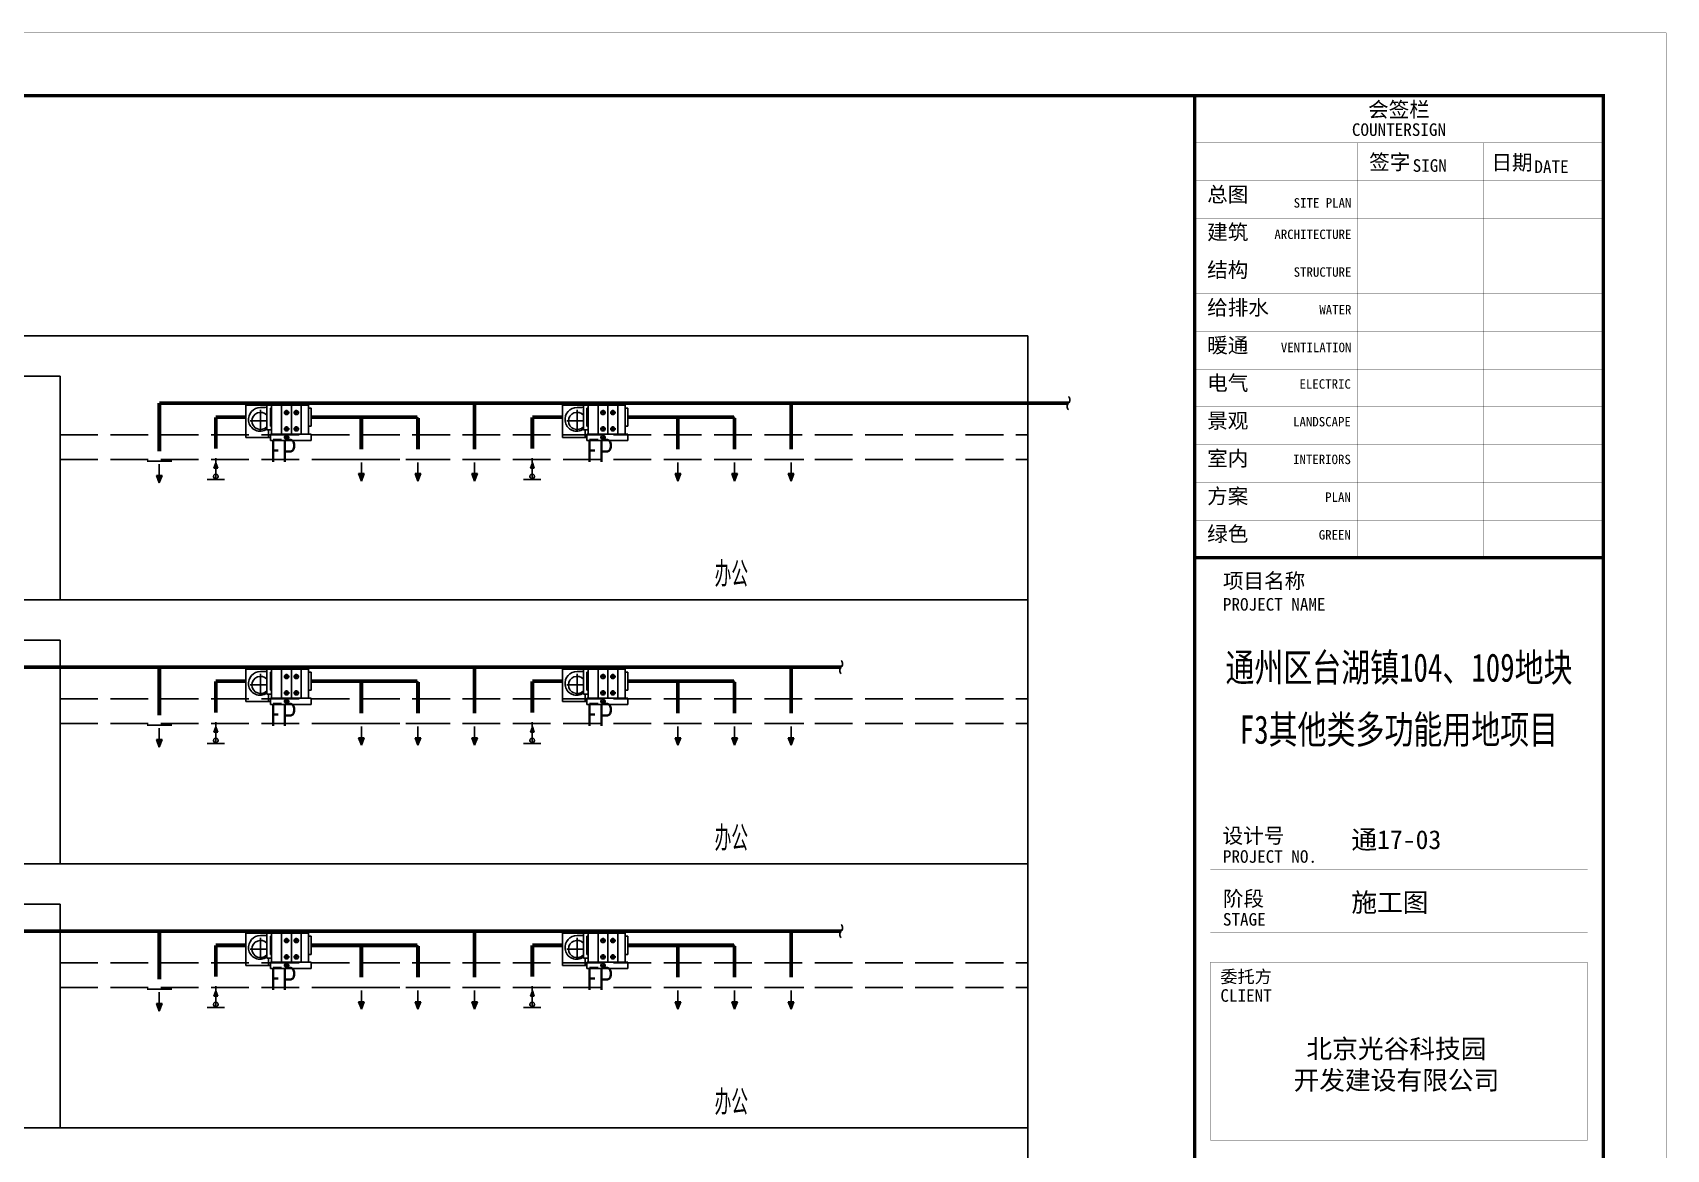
# Model space of a CAD drawing. Extents: x -778003 to -147913, y -2164908 to -814216.
# Drawn here: x -426004 to -400023, y -1128016 to -1110252 of the extents above; entities that cross this region are included whole.
import ezdxf
from ezdxf.enums import TextEntityAlignment as Align

# ---------------------------------------------------------------- set-up
doc = ezdxf.new("R2010")
doc.units = 0
doc.header["$LTSCALE"] = 1000
doc.header["$MEASUREMENT"] = 0
doc.linetypes.add('虚线B', pattern=[0.8, 0.6, -0.2])
doc.layers.get('0').update_dxf_attribs({"linetype": 'CONTINUOUS'})
for name, color, linetype in [('AC-DIM', 3, 'CONTINUOUS'), ('ACS_COM', 7, 'CONTINUOUS'), ('ACS_风机标注', 2, 'CONTINUOUS'), ('EQUIP', 2, 'CONTINUOUS')]:
    doc.layers.add(name, color=color, linetype=linetype)
doc.styles.add('JD', font='ROMANS2.shx', dxfattribs={"width": 0.7, "bigfont": 'HZDF2.shx'})
doc.styles.add('华文细黑', font='STXIHEI.TTF', dxfattribs={"height": 10})

# ---------------------------------------------------------------- blocks, each defined once
blk = doc.blocks.new('A1')
for points, const_width in [([(-584266, -1025182), (-500166, -1025182), (-500166, -965782), (-584266, -965782)], 5), ([(-507666, -966782), (-581766, -966782), (-581766, -1024182), (-507666, -1024182)], 50), ([(-507666, -966782), (-507666, -974132), (-501166, -974132), (-501166, -966782)], 50), ([(-507666, -1024182), (-501166, -1024182), (-501166, -974132), (-507666, -974132)], 50)]:
    blk.add_lwpolyline(points, close=True, dxfattribs=dict(const_width=const_width))
at = {"const_width": 5}
for points in [[(-507666, -967532), (-501166, -967532)], [(-505081, -967532), (-505081, -974132)], [(-503076, -967532), (-503076, -974132)], [(-507666, -968132), (-501166, -968132)], [(-507666, -968732), (-501166, -968732)], [(-507666, -969332), (-501166, -969332)], [(-507666, -969932), (-501166, -969932)], [(-507666, -970532), (-501166, -970532)], [(-507666, -971132), (-501166, -971132)], [(-507666, -971732), (-501166, -971732)], [(-507666, -972332), (-501166, -972332)], [(-507666, -972932), (-501166, -972932)], [(-507666, -972932), (-501166, -972932)], [(-507666, -973532), (-501166, -973532)], [(-507666, -974132), (-501166, -974132)], [(-507416, -979095), (-501416, -979095)], [(-507416, -980095), (-501416, -980095)], [(-501416, -983396), (-501416, -980570), (-507416, -980570), (-507416, -983396)], [(-507416, -983396), (-501416, -983396)]]:
    blk.add_lwpolyline(points, dxfattribs=at)
at = {"style": '华文细黑'}
for s, height, p in [('会签栏', 240, (-504416, -966882)), ('COUNTERSIGN', 200, (-504416, -967222))]:
    blk.add_text(s, height=height, dxfattribs=at).set_placement(p, align=Align.TOP_CENTER)
for s, height, p in [('签字', 240, (-504889, -967718)), ('SIGN', 200, (-504198, -967793)), ('日期', 240, (-502946, -967724)), ('DATE', 200, (-502262, -967812)), ('总图', 240, (-507466, -968232)), ('建筑', 240, (-507466, -968832)), ('结构', 240, (-507466, -969432)), ('给排水', 240, (-507466, -970032)), ('暖通', 240, (-507466, -970632)), ('电气', 240, (-507466, -971232)), ('景观', 240, (-507466, -971832)), ('室内', 240, (-507466, -972432)), ('方案', 240, (-507466, -973032)), ('绿色', 240, (-507466, -973632)), ('项目名称', 240, (-507216, -974381)), ('PROJECT NAME', 200, (-507216, -974774)), ('设计号', 240, (-507221, -978434)), ('PROJECT NO.', 200, (-507216, -978785)), ('阶段', 240, (-507216, -979435)), ('STAGE', 200, (-507216, -979785)), ('委托方', 200, (-507256, -980696)), ('CLIENT', 200, (-507256, -980996))]:
    blk.add_text(s, height=height, dxfattribs=at).set_placement(p, align=Align.TOP_LEFT)
for s, p in [('SITE PLAN', (-505172, -968412)), ('ARCHITECTURE', (-505172, -968912)), ('STRUCTURE', (-505172, -969512)), ('WATER', (-505172, -970112)), ('VENTILATION', (-505172, -970712)), ('ELECTRIC', (-505181, -971293)), ('LANDSCAPE', (-505181, -971893)), ('INTERIORS', (-505181, -972493)), ('PLAN', (-505181, -973093)), ('GREEN', (-505181, -973693))]:
    blk.add_text(s, height=150, dxfattribs=at).set_placement(p, align=Align.TOP_RIGHT)
at = {"color": 4, "style": '华文细黑', "width": 0.75}
for s, p in [('通州区台湖镇104、109地块', (-504416, -976104)), ('F3其他类多功能用地项目', (-504416, -977091))]:
    blk.add_text(s, height=450, dxfattribs=at).set_placement(p, align=Align.CENTER)
at = {"color": 4, "ltscale": 0.001, "char_height": 300, "width": 5848.95, "style": '华文细黑'}
for s, insert, attachment_point in [('通17-03', (-505173, -978631), 4), ('施工图', (-505173, -979631), 4), ('北京光谷科技园\\P开发建设有限公司', (-504456, -982211), 5)]:
    blk.add_mtext(s, dxfattribs=dict(at, insert=insert, attachment_point=attachment_point))

msp = doc.modelspace()

# ---------------------------------------------------------------- linework, layer by layer
at = {"linetype": 'Continuous'}
for p, q in [((-423789.2, -1117070.1), (-424182, -1117070.1)), ((-423990.1, -1117115.9), (-423990.1, -1117416)), ((-420575.2, -1117041.7), (-420968, -1117041.7)), ((-420776.1, -1117087.5), (-420776.1, -1117387.6)), ((-419675.2, -1117041.7), (-420068, -1117041.7)), ((-419876.1, -1117087.5), (-419876.1, -1117387.6)), ((-418775.2, -1117041.7), (-419168, -1117041.7)), ((-418976.1, -1117087.5), (-418976.1, -1117387.6)), ((-415540.7, -1117041.7), (-415933.5, -1117041.7)), ((-415741.5, -1117087.5), (-415741.5, -1117387.6)), ((-414640.7, -1117041.7), (-415033.5, -1117041.7)), ((-414841.5, -1117087.5), (-414841.5, -1117387.6)), ((-413740.7, -1117041.7), (-414133.5, -1117041.7)), ((-413941.5, -1117087.5), (-413941.5, -1117387.6)), ((-423945, -1117296), (-424035.1, -1117296)), ((-423990.1, -1117416), (-424035.1, -1117296)), ((-423990.1, -1117416), (-423945, -1117296)), ((-423990.1, -1117416), (-423945, -1117296)), ((-420731, -1117267.6), (-420821.1, -1117267.6)), ((-420776.1, -1117387.6), (-420821.1, -1117267.6)), ((-420776.1, -1117387.6), (-420731, -1117267.6)), ((-420776.1, -1117387.6), (-420731, -1117267.6)), ((-419876.1, -1117387.6), (-419921.1, -1117267.6)), ((-419831, -1117267.6), (-419921.1, -1117267.6)), ((-419876.1, -1117387.6), (-419831, -1117267.6)), ((-419876.1, -1117387.6), (-419831, -1117267.6)), ((-418976.1, -1117387.6), (-419021.1, -1117267.6)), ((-418931, -1117267.6), (-419021.1, -1117267.6)), ((-418976.1, -1117387.6), (-418931, -1117267.6)), ((-418976.1, -1117387.6), (-418931, -1117267.6)), ((-415696.5, -1117267.6), (-415786.6, -1117267.6)), ((-415741.5, -1117387.6), (-415786.6, -1117267.6)), ((-415741.5, -1117387.6), (-415696.5, -1117267.6)), ((-415741.5, -1117387.6), (-415696.5, -1117267.6)), ((-414841.5, -1117387.6), (-414886.6, -1117267.6)), ((-414796.5, -1117267.6), (-414886.6, -1117267.6)), ((-414841.5, -1117387.6), (-414796.5, -1117267.6)), ((-414841.5, -1117387.6), (-414796.5, -1117267.6)), ((-413941.5, -1117387.6), (-413986.6, -1117267.6)), ((-413896.5, -1117267.6), (-413986.6, -1117267.6)), ((-413941.5, -1117387.6), (-413896.5, -1117267.6)), ((-413941.5, -1117387.6), (-413896.5, -1117267.6)), ((-423789.2, -1121270.1), (-424182, -1121270.1)), ((-423990.1, -1121316), (-423990.1, -1121616.1)), ((-420575.2, -1121241.8), (-420968, -1121241.8)), ((-420776.1, -1121287.6), (-420776.1, -1121587.7)), ((-419675.2, -1121241.8), (-420068, -1121241.8)), ((-419876.1, -1121287.6), (-419876.1, -1121587.7)), ((-418775.2, -1121241.8), (-419168, -1121241.8)), ((-418976.1, -1121287.6), (-418976.1, -1121587.7)), ((-415540.7, -1121241.8), (-415933.5, -1121241.8)), ((-415741.5, -1121287.6), (-415741.5, -1121587.7)), ((-414640.7, -1121241.8), (-415033.5, -1121241.8)), ((-414841.5, -1121287.6), (-414841.5, -1121587.7)), ((-413740.7, -1121241.8), (-414133.5, -1121241.8)), ((-413941.5, -1121287.6), (-413941.5, -1121587.7)), ((-423945, -1121496), (-424035.1, -1121496)), ((-423990.1, -1121616.1), (-424035.1, -1121496)), ((-423990.1, -1121616.1), (-423945, -1121496)), ((-423990.1, -1121616.1), (-423945, -1121496)), ((-420731, -1121467.6), (-420821.1, -1121467.6)), ((-420776.1, -1121587.7), (-420821.1, -1121467.6)), ((-420776.1, -1121587.7), (-420731, -1121467.6)), ((-420776.1, -1121587.7), (-420731, -1121467.6)), ((-419876.1, -1121587.7), (-419921.1, -1121467.6)), ((-419831, -1121467.6), (-419921.1, -1121467.6)), ((-419876.1, -1121587.7), (-419831, -1121467.6)), ((-419876.1, -1121587.7), (-419831, -1121467.6)), ((-418976.1, -1121587.7), (-419021.1, -1121467.6)), ((-418931, -1121467.6), (-419021.1, -1121467.6)), ((-418976.1, -1121587.7), (-418931, -1121467.6)), ((-418976.1, -1121587.7), (-418931, -1121467.6)), ((-415696.5, -1121467.6), (-415786.6, -1121467.6)), ((-415741.5, -1121587.7), (-415786.6, -1121467.6)), ((-415741.5, -1121587.7), (-415696.5, -1121467.6)), ((-415741.5, -1121587.7), (-415696.5, -1121467.6)), ((-414841.5, -1121587.7), (-414886.6, -1121467.6)), ((-414796.5, -1121467.6), (-414886.6, -1121467.6)), ((-414841.5, -1121587.7), (-414796.5, -1121467.6)), ((-414841.5, -1121587.7), (-414796.5, -1121467.6)), ((-413941.5, -1121587.7), (-413986.6, -1121467.6)), ((-413896.5, -1121467.6), (-413986.6, -1121467.6)), ((-413941.5, -1121587.7), (-413896.5, -1121467.6)), ((-413941.5, -1121587.7), (-413896.5, -1121467.6)), ((-423789.2, -1125470.2), (-424182, -1125470.2)), ((-420575.2, -1125441.8), (-420968, -1125441.8)), ((-420776.1, -1125487.6), (-420776.1, -1125787.7)), ((-419675.2, -1125441.8), (-420068, -1125441.8)), ((-419876.1, -1125487.6), (-419876.1, -1125787.7)), ((-418775.2, -1125441.8), (-419168, -1125441.8)), ((-418976.1, -1125487.6), (-418976.1, -1125787.7)), ((-415540.7, -1125441.8), (-415933.5, -1125441.8)), ((-415741.5, -1125487.6), (-415741.5, -1125787.7)), ((-414640.7, -1125441.8), (-415033.5, -1125441.8)), ((-414841.5, -1125487.6), (-414841.5, -1125787.7)), ((-413740.7, -1125441.8), (-414133.5, -1125441.8)), ((-413941.5, -1125487.6), (-413941.5, -1125787.7)), ((-423945, -1125696.1), (-424035.1, -1125696.1)), ((-423990.1, -1125816.1), (-424035.1, -1125696.1)), ((-423990.1, -1125516), (-423990.1, -1125816.1)), ((-423990.1, -1125816.1), (-423945, -1125696.1)), ((-423990.1, -1125816.1), (-423945, -1125696.1)), ((-420731, -1125667.7), (-420821.1, -1125667.7)), ((-420776.1, -1125787.7), (-420821.1, -1125667.7)), ((-420776.1, -1125787.7), (-420731, -1125667.7)), ((-420776.1, -1125787.7), (-420731, -1125667.7)), ((-419876.1, -1125787.7), (-419921.1, -1125667.7)), ((-419831, -1125667.7), (-419921.1, -1125667.7)), ((-419876.1, -1125787.7), (-419831, -1125667.7)), ((-419876.1, -1125787.7), (-419831, -1125667.7)), ((-418976.1, -1125787.7), (-419021.1, -1125667.7)), ((-418931, -1125667.7), (-419021.1, -1125667.7)), ((-418976.1, -1125787.7), (-418931, -1125667.7)), ((-418976.1, -1125787.7), (-418931, -1125667.7)), ((-415696.5, -1125667.7), (-415786.6, -1125667.7)), ((-415741.5, -1125787.7), (-415786.6, -1125667.7)), ((-415741.5, -1125787.7), (-415696.5, -1125667.7)), ((-415741.5, -1125787.7), (-415696.5, -1125667.7)), ((-414841.5, -1125787.7), (-414886.6, -1125667.7)), ((-414796.5, -1125667.7), (-414886.6, -1125667.7)), ((-414841.5, -1125787.7), (-414796.5, -1125667.7)), ((-414841.5, -1125787.7), (-414796.5, -1125667.7)), ((-413941.5, -1125787.7), (-413986.6, -1125667.7)), ((-413896.5, -1125667.7), (-413986.6, -1125667.7)), ((-413941.5, -1125787.7), (-413896.5, -1125667.7)), ((-413941.5, -1125787.7), (-413896.5, -1125667.7))]:
    msp.add_line(p, q, dxfattribs=at)
msp.add_lwpolyline([(-481625.2, -1111254.7), (-401025.2, -1111254.7), (-401025.2, -1168654.7), (-481625.2, -1168654.7)], close=True)
for points in [[(-423945, -1117296), (-423990.1, -1117416), (-424035.1, -1117296)], [(-420731, -1117267.6), (-420776.1, -1117387.6), (-420821.1, -1117267.6)], [(-419831, -1117267.6), (-419876.1, -1117387.6), (-419921.1, -1117267.6)], [(-418931, -1117267.6), (-418976.1, -1117387.6), (-419021.1, -1117267.6)], [(-415696.5, -1117267.6), (-415741.5, -1117387.6), (-415786.6, -1117267.6)], [(-414796.5, -1117267.6), (-414841.5, -1117387.6), (-414886.6, -1117267.6)], [(-413896.5, -1117267.6), (-413941.5, -1117387.6), (-413986.6, -1117267.6)], [(-423945, -1121496), (-423990.1, -1121616.1), (-424035.1, -1121496)], [(-420731, -1121467.6), (-420776.1, -1121587.7), (-420821.1, -1121467.6)], [(-419831, -1121467.6), (-419876.1, -1121587.7), (-419921.1, -1121467.6)], [(-418931, -1121467.6), (-418976.1, -1121587.7), (-419021.1, -1121467.6)], [(-415696.5, -1121467.6), (-415741.5, -1121587.7), (-415786.6, -1121467.6)], [(-414796.5, -1121467.6), (-414841.5, -1121587.7), (-414886.6, -1121467.6)], [(-413896.5, -1121467.6), (-413941.5, -1121587.7), (-413986.6, -1121467.6)], [(-423945, -1125696.1), (-423990.1, -1125816.1), (-424035.1, -1125696.1)], [(-420731, -1125667.7), (-420776.1, -1125787.7), (-420821.1, -1125667.7)], [(-419831, -1125667.7), (-419876.1, -1125787.7), (-419921.1, -1125667.7)], [(-418931, -1125667.7), (-418976.1, -1125787.7), (-419021.1, -1125667.7)], [(-415696.5, -1125667.7), (-415741.5, -1125787.7), (-415786.6, -1125667.7)], [(-414796.5, -1125667.7), (-414841.5, -1125787.7), (-414886.6, -1125667.7)], [(-413896.5, -1125667.7), (-413941.5, -1125787.7), (-413986.6, -1125667.7)]]:
    msp.add_solid(points, dxfattribs=at)
at = {"layer": 'AC-DIM'}
for p, q in [((-423091.6, -1117095.2), (-423123.2, -1117179.2)), ((-423091.6, -1117095.2), (-423123.2, -1117179.2)), ((-423123.2, -1117179.2), (-423060.1, -1117179.2)), ((-423092.9, -1117348.6), (-423092.9, -1117021)), ((-423091.6, -1117095.2), (-423060.1, -1117179.2)), ((-418057.1, -1117095.2), (-418088.7, -1117179.2)), ((-418057.1, -1117095.2), (-418088.7, -1117179.2)), ((-418088.7, -1117179.2), (-418025.6, -1117179.2)), ((-418059.6, -1117348.5), (-418059.6, -1117021)), ((-418057.1, -1117095.2), (-418025.6, -1117179.2)), ((-423230.4, -1117359.9), (-422955.4, -1117359.9)), ((-418197.1, -1117359.9), (-417922.2, -1117359.9)), ((-423091.6, -1121295.2), (-423123.2, -1121379.3)), ((-423091.6, -1121295.2), (-423123.2, -1121379.3)), ((-423092.9, -1121548.6), (-423092.9, -1121221.1)), ((-423091.6, -1121295.2), (-423060.1, -1121379.3)), ((-418057.1, -1121295.2), (-418088.7, -1121379.3)), ((-418057.1, -1121295.2), (-418088.7, -1121379.3)), ((-418059.6, -1121548.6), (-418059.6, -1121221)), ((-418057.1, -1121295.2), (-418025.6, -1121379.3)), ((-423230.4, -1121560), (-422955.4, -1121560)), ((-423123.2, -1121379.3), (-423060.1, -1121379.3)), ((-418197.1, -1121559.9), (-417922.2, -1121559.9)), ((-418088.7, -1121379.3), (-418025.6, -1121379.3)), ((-423091.6, -1125495.3), (-423123.2, -1125579.3)), ((-423091.6, -1125495.3), (-423123.2, -1125579.3)), ((-423092.9, -1125748.7), (-423092.9, -1125421.1)), ((-423091.6, -1125495.3), (-423060.1, -1125579.3)), ((-418057.1, -1125495.3), (-418088.7, -1125579.3)), ((-418057.1, -1125495.3), (-418088.7, -1125579.3)), ((-418059.6, -1125748.6), (-418059.6, -1125421.1)), ((-418057.1, -1125495.3), (-418025.6, -1125579.3)), ((-423123.2, -1125579.3), (-423060.1, -1125579.3)), ((-418088.7, -1125579.3), (-418025.6, -1125579.3)), ((-423230.4, -1125760), (-422955.4, -1125760)), ((-418197.1, -1125760), (-417922.2, -1125760))]:
    msp.add_line(p, q, dxfattribs=at)
for centre, start, end in [((-423092.6, -1117311.4), 88.0773, 271.9227), ((-423091.3, -1117311.5), 268.0773, 91.9227), ((-418058.1, -1117311.4), 88.0773, 271.9227), ((-418058.1, -1117311.4), 268.0773, 91.9227), ((-423092.6, -1121511.5), 88.0773, 271.9227), ((-423091.3, -1121511.5), 268.0773, 91.9227), ((-418058.1, -1121511.5), 88.0773, 271.9227), ((-418058.1, -1121511.5), 268.0773, 91.9227), ((-423092.6, -1125711.5), 88.0773, 271.9227), ((-423091.3, -1125711.6), 268.0773, 91.9227), ((-418058.1, -1125711.5), 88.0773, 271.9227), ((-418058.1, -1125711.5), 268.0773, 91.9227)]:
    msp.add_arc(centre, 37.1, start, end, dxfattribs=at)
for points in [[(-423123.2, -1117179.2), (-423091.6, -1117095.2), (-423060.1, -1117179.2)], [(-418088.7, -1117179.2), (-418057.1, -1117095.2), (-418025.6, -1117179.2)], [(-423123.2, -1121379.3), (-423091.6, -1121295.2), (-423060.1, -1121379.3)], [(-418088.7, -1121379.3), (-418057.1, -1121295.2), (-418025.6, -1121379.3)], [(-423123.2, -1125579.3), (-423091.6, -1125495.3), (-423060.1, -1125579.3)], [(-418088.7, -1125579.3), (-418057.1, -1125495.3), (-418025.6, -1125579.3)]]:
    msp.add_solid(points, dxfattribs=at)
at = {"layer": 'ACS_COM'}
for p, q in [((-430549.1, -1115075.7), (-410176.6, -1115075.7)), ((-430549.1, -1115075.7), (-410176.6, -1115075.7)), ((-430549.1, -1115075.8), (-410176.6, -1115075.8)), ((-430549.1, -1115075.8), (-410176.6, -1115075.8)), ((-410176.6, -1115075.7), (-410176.6, -1157376.2)), ((-425566.2, -1115717.3), (-430549.1, -1115717.3)), ((-425566.2, -1115717.3), (-425566.2, -1119275.8)), ((-422613.5, -1116691.7), (-422613.5, -1116179.2)), ((-422279.5, -1116179.2), (-422613.5, -1116179.2)), ((-422380.5, -1116254), (-422380.5, -1116592.3)), ((-422279.5, -1116179.2), (-421616.5, -1116179.2)), ((-422279.5, -1116179.2), (-422279.5, -1116572.8)), ((-422223.1, -1116226.2), (-422223.1, -1116514.2)), ((-422223.1, -1116226.2), (-422203.7, -1116226.2)), ((-422203.7, -1116179.2), (-422203.7, -1116641)), ((-422044, -1116641), (-422044, -1116179.2)), ((-421888.9, -1116641), (-421888.9, -1116179.2)), ((-421733.8, -1116641), (-421733.8, -1116179.2)), ((-421616.5, -1116179.2), (-421616.5, -1116641)), ((-421572.6, -1116226.2), (-421616.5, -1116226.2)), ((-421572.6, -1116226.2), (-421572.6, -1116514.2)), ((-417579, -1116691.7), (-417579, -1116179.2)), ((-417245, -1116179.2), (-417579, -1116179.2)), ((-417346, -1116254), (-417346, -1116592.3)), ((-417245, -1116179.2), (-416582, -1116179.2)), ((-417245, -1116179.2), (-417245, -1116572.8)), ((-417188.6, -1116226.2), (-417188.6, -1116514.2)), ((-417188.6, -1116226.2), (-417169.2, -1116226.2)), ((-417169.2, -1116179.2), (-417169.2, -1116641)), ((-417009.5, -1116641), (-417009.5, -1116179.2)), ((-416854.4, -1116641), (-416854.4, -1116179.2)), ((-416699.2, -1116641), (-416699.2, -1116179.2)), ((-416582, -1116179.2), (-416582, -1116641)), ((-416538.1, -1116226.2), (-416582, -1116226.2)), ((-416538.1, -1116226.2), (-416538.1, -1116514.2)), ((-422545, -1116429.3), (-422279.5, -1116429.3)), ((-422279.5, -1116572.8), (-422203.7, -1116572.8)), ((-422251.1, -1116572.8), (-422251.1, -1116691.7)), ((-422223.1, -1116514.2), (-422203.7, -1116514.2)), ((-421572.6, -1116641), (-422223.1, -1116641)), ((-422223.1, -1116641), (-422223.1, -1116738.4)), ((-421572.6, -1116514.2), (-421616.5, -1116514.2)), ((-421572.6, -1116641), (-421572.6, -1116738.4)), ((-417510.4, -1116429.3), (-417245, -1116429.3)), ((-417245, -1116572.8), (-417169.2, -1116572.8)), ((-417216.6, -1116572.8), (-417216.6, -1116691.7)), ((-417188.6, -1116514.2), (-417169.2, -1116514.2)), ((-416538.1, -1116641), (-417188.6, -1116641)), ((-417188.6, -1116641), (-417188.6, -1116738.4)), ((-416538.1, -1116514.2), (-416582, -1116514.2)), ((-416538.1, -1116641), (-416538.1, -1116738.4)), ((-422251.1, -1116691.7), (-422613.5, -1116691.7)), ((-422251.1, -1116691.7), (-422223.1, -1116691.7)), ((-422223.1, -1116738.4), (-421572.6, -1116738.4)), ((-417216.6, -1116691.7), (-417579, -1116691.7)), ((-417216.6, -1116691.7), (-417188.6, -1116691.7)), ((-417188.6, -1116738.4), (-416538.1, -1116738.4)), ((-430549.1, -1119275.8), (-410176.6, -1119275.8)), ((-425566.2, -1119917.3), (-430549.1, -1119917.3)), ((-425566.2, -1119917.3), (-425566.2, -1123475.8)), ((-422613.5, -1120891.8), (-422613.5, -1120379.3)), ((-422279.5, -1120379.3), (-422613.5, -1120379.3)), ((-422380.5, -1120454.1), (-422380.5, -1120792.3)), ((-422279.5, -1120379.3), (-421616.5, -1120379.3)), ((-422279.5, -1120379.3), (-422279.5, -1120772.8)), ((-422223.1, -1120426.3), (-422223.1, -1120714.3)), ((-422223.1, -1120426.3), (-422203.7, -1120426.3)), ((-422203.7, -1120379.3), (-422203.7, -1120841.1)), ((-422044, -1120841.1), (-422044, -1120379.3)), ((-421888.9, -1120841.1), (-421888.9, -1120379.3)), ((-421733.8, -1120841.1), (-421733.8, -1120379.3)), ((-421616.5, -1120379.3), (-421616.5, -1120841.1)), ((-421572.6, -1120426.3), (-421616.5, -1120426.3)), ((-421572.6, -1120426.3), (-421572.6, -1120714.3)), ((-417579, -1120891.8), (-417579, -1120379.3)), ((-417245, -1120379.3), (-417579, -1120379.3)), ((-417346, -1120454.1), (-417346, -1120792.3)), ((-417245, -1120379.3), (-416582, -1120379.3)), ((-417245, -1120379.3), (-417245, -1120772.8)), ((-417188.6, -1120426.3), (-417188.6, -1120714.3)), ((-417188.6, -1120426.3), (-417169.2, -1120426.3)), ((-417169.2, -1120379.3), (-417169.2, -1120841.1)), ((-417009.5, -1120841.1), (-417009.5, -1120379.3)), ((-416854.4, -1120841.1), (-416854.4, -1120379.3)), ((-416699.2, -1120841.1), (-416699.2, -1120379.3)), ((-416582, -1120379.3), (-416582, -1120841.1)), ((-416538.1, -1120426.3), (-416582, -1120426.3)), ((-416538.1, -1120426.3), (-416538.1, -1120714.3)), ((-422545, -1120629.4), (-422279.5, -1120629.4)), ((-422279.5, -1120772.8), (-422203.7, -1120772.8)), ((-422251.1, -1120772.8), (-422251.1, -1120891.8)), ((-422223.1, -1120714.3), (-422203.7, -1120714.3)), ((-421572.6, -1120714.3), (-421616.5, -1120714.3)), ((-417510.4, -1120629.4), (-417245, -1120629.4)), ((-417245, -1120772.8), (-417169.2, -1120772.8)), ((-417216.6, -1120772.8), (-417216.6, -1120891.8)), ((-417188.6, -1120714.3), (-417169.2, -1120714.3)), ((-416538.1, -1120714.3), (-416582, -1120714.3)), ((-422251.1, -1120891.8), (-422613.5, -1120891.8)), ((-422251.1, -1120891.8), (-422223.1, -1120891.8)), ((-421572.6, -1120841.1), (-422223.1, -1120841.1)), ((-422223.1, -1120841.1), (-422223.1, -1120938.5)), ((-422223.1, -1120938.5), (-421572.6, -1120938.5)), ((-421572.6, -1120841.1), (-421572.6, -1120938.5)), ((-417216.6, -1120891.8), (-417579, -1120891.8)), ((-417216.6, -1120891.8), (-417188.6, -1120891.8)), ((-416538.1, -1120841.1), (-417188.6, -1120841.1)), ((-417188.6, -1120841.1), (-417188.6, -1120938.5)), ((-417188.6, -1120938.5), (-416538.1, -1120938.5)), ((-416538.1, -1120841.1), (-416538.1, -1120938.5)), ((-430549.1, -1123475.8), (-410176.6, -1123475.8)), ((-425566.2, -1124117.3), (-430549.1, -1124117.3)), ((-425566.2, -1124117.3), (-425566.2, -1127675.8)), ((-422613.5, -1125091.8), (-422613.5, -1124579.3)), ((-422279.5, -1124579.3), (-422613.5, -1124579.3)), ((-422380.5, -1124654.2), (-422380.5, -1124992.4)), ((-422279.5, -1124579.3), (-421616.5, -1124579.3)), ((-422279.5, -1124579.3), (-422279.5, -1124972.9)), ((-422223.1, -1124626.3), (-422223.1, -1124914.3)), ((-422223.1, -1124626.3), (-422203.7, -1124626.3)), ((-422203.7, -1124579.3), (-422203.7, -1125041.1)), ((-422044, -1125041.1), (-422044, -1124579.3)), ((-421888.9, -1125041.1), (-421888.9, -1124579.3)), ((-421733.8, -1125041.1), (-421733.8, -1124579.3)), ((-421616.5, -1124579.3), (-421616.5, -1125041.1)), ((-421572.6, -1124626.3), (-421616.5, -1124626.3)), ((-421572.6, -1124626.3), (-421572.6, -1124914.3)), ((-417579, -1125091.8), (-417579, -1124579.3)), ((-417245, -1124579.3), (-417579, -1124579.3)), ((-417346, -1124654.2), (-417346, -1124992.4)), ((-417245, -1124579.3), (-416582, -1124579.3)), ((-417245, -1124579.3), (-417245, -1124972.9)), ((-417188.6, -1124626.3), (-417188.6, -1124914.3)), ((-417188.6, -1124626.3), (-417169.2, -1124626.3)), ((-417169.2, -1124579.3), (-417169.2, -1125041.1)), ((-417009.5, -1125041.1), (-417009.5, -1124579.3)), ((-416854.4, -1125041.1), (-416854.4, -1124579.3)), ((-416699.2, -1125041.1), (-416699.2, -1124579.3)), ((-416582, -1124579.3), (-416582, -1125041.1)), ((-416538.1, -1124626.3), (-416582, -1124626.3)), ((-416538.1, -1124626.3), (-416538.1, -1124914.3)), ((-422545, -1124829.4), (-422279.5, -1124829.4)), ((-422279.5, -1124972.9), (-422203.7, -1124972.9)), ((-422251.1, -1124972.9), (-422251.1, -1125091.8)), ((-422223.1, -1124914.3), (-422203.7, -1124914.3)), ((-421572.6, -1124914.3), (-421616.5, -1124914.3)), ((-417510.4, -1124829.4), (-417245, -1124829.4)), ((-417245, -1124972.9), (-417169.2, -1124972.9)), ((-417216.6, -1124972.9), (-417216.6, -1125091.8)), ((-417188.6, -1124914.3), (-417169.2, -1124914.3)), ((-416538.1, -1124914.3), (-416582, -1124914.3)), ((-422251.1, -1125091.8), (-422613.5, -1125091.8)), ((-422251.1, -1125091.8), (-422223.1, -1125091.8)), ((-421572.6, -1125041.1), (-422223.1, -1125041.1)), ((-422223.1, -1125041.1), (-422223.1, -1125138.5)), ((-422223.1, -1125138.5), (-421572.6, -1125138.5)), ((-421572.6, -1125041.1), (-421572.6, -1125138.5)), ((-417216.6, -1125091.8), (-417579, -1125091.8)), ((-417216.6, -1125091.8), (-417188.6, -1125091.8)), ((-416538.1, -1125041.1), (-417188.6, -1125041.1)), ((-417188.6, -1125041.1), (-417188.6, -1125138.5)), ((-417188.6, -1125138.5), (-416538.1, -1125138.5)), ((-416538.1, -1125041.1), (-416538.1, -1125138.5)), ((-430549.1, -1127675.9), (-410176.6, -1127675.9))]:
    msp.add_line(p, q, dxfattribs=at)
at = {"layer": 'ACS_COM', "color": 1}
for p, q in [((-422010.5, -1116295.8), (-421920.3, -1116295.8)), ((-421966.5, -1116337.6), (-421966.5, -1116253)), ((-421855.4, -1116295.8), (-421765.1, -1116295.8)), ((-421811.3, -1116337.6), (-421811.3, -1116253)), ((-416976, -1116295.8), (-416885.8, -1116295.8)), ((-416931.9, -1116337.6), (-416931.9, -1116253)), ((-416820.9, -1116295.8), (-416730.6, -1116295.8)), ((-416776.8, -1116337.6), (-416776.8, -1116253)), ((-422010.5, -1116555.6), (-421920.3, -1116555.6)), ((-421966.5, -1116597.4), (-421966.5, -1116512.7)), ((-421966.5, -1116731.6), (-421966.5, -1116647)), ((-421855.4, -1116555.6), (-421765.1, -1116555.6)), ((-421811.3, -1116597.4), (-421811.3, -1116512.7)), ((-416976, -1116555.6), (-416885.8, -1116555.6)), ((-416931.9, -1116597.4), (-416931.9, -1116512.7)), ((-416931.9, -1116731.6), (-416931.9, -1116647)), ((-416820.9, -1116555.6), (-416730.6, -1116555.6)), ((-416776.8, -1116597.4), (-416776.8, -1116512.7)), ((-422010.5, -1116689.8), (-421920.3, -1116689.8)), ((-416976, -1116689.8), (-416885.8, -1116689.8)), ((-422010.5, -1120495.8), (-421920.3, -1120495.8)), ((-421966.5, -1120537.7), (-421966.5, -1120453)), ((-421855.4, -1120495.8), (-421765.1, -1120495.8)), ((-421811.3, -1120537.7), (-421811.3, -1120453)), ((-416976, -1120495.8), (-416885.8, -1120495.8)), ((-416931.9, -1120537.7), (-416931.9, -1120453)), ((-416820.9, -1120495.8), (-416730.6, -1120495.8)), ((-416776.8, -1120537.7), (-416776.8, -1120453)), ((-422010.5, -1120755.6), (-421920.3, -1120755.6)), ((-421966.5, -1120797.5), (-421966.5, -1120712.8)), ((-421855.4, -1120755.6), (-421765.1, -1120755.6)), ((-421811.3, -1120797.5), (-421811.3, -1120712.8)), ((-416976, -1120755.6), (-416885.8, -1120755.6)), ((-416931.9, -1120797.5), (-416931.9, -1120712.8)), ((-416820.9, -1120755.6), (-416730.6, -1120755.6)), ((-416776.8, -1120797.5), (-416776.8, -1120712.8)), ((-422010.5, -1120889.9), (-421920.3, -1120889.9)), ((-421966.5, -1120931.7), (-421966.5, -1120847)), ((-416976, -1120889.9), (-416885.8, -1120889.9)), ((-416931.9, -1120931.7), (-416931.9, -1120847)), ((-422010.5, -1124695.9), (-421920.3, -1124695.9)), ((-421966.5, -1124737.7), (-421966.5, -1124653.1)), ((-421855.4, -1124695.9), (-421765.1, -1124695.9)), ((-421811.3, -1124737.7), (-421811.3, -1124653.1)), ((-416976, -1124695.9), (-416885.8, -1124695.9)), ((-416931.9, -1124737.7), (-416931.9, -1124653.1)), ((-416820.9, -1124695.9), (-416730.6, -1124695.9)), ((-416776.8, -1124737.7), (-416776.8, -1124653.1)), ((-422010.5, -1124955.7), (-421920.3, -1124955.7)), ((-421966.5, -1124997.5), (-421966.5, -1124912.9)), ((-421855.4, -1124955.7), (-421765.1, -1124955.7)), ((-421811.3, -1124997.5), (-421811.3, -1124912.9)), ((-416976, -1124955.7), (-416885.8, -1124955.7)), ((-416931.9, -1124997.5), (-416931.9, -1124912.9)), ((-416820.9, -1124955.7), (-416730.6, -1124955.7)), ((-416776.8, -1124997.5), (-416776.8, -1124912.9)), ((-422010.5, -1125089.9), (-421920.3, -1125089.9)), ((-421966.5, -1125131.8), (-421966.5, -1125047.1)), ((-416976, -1125089.9), (-416885.8, -1125089.9)), ((-416931.9, -1125131.8), (-416931.9, -1125047.1))]:
    msp.add_line(p, q, dxfattribs=at)
at = {"layer": 'ACS_COM', "linetype": '虚线B'}
for p, q in [((-425566.2, -1116649.3), (-410176.6, -1116649.3)), ((-425566.2, -1117043.4), (-410176.6, -1117043.4)), ((-425566.2, -1120849.4), (-410176.6, -1120849.4)), ((-425566.2, -1121243.5), (-410176.6, -1121243.5)), ((-425566.2, -1125049.5), (-410176.6, -1125049.5)), ((-425566.2, -1125443.5), (-410176.6, -1125443.5))]:
    msp.add_line(p, q, dxfattribs=at)
at = {"layer": 'ACS_COM', "color": 2, "const_width": 60}
for points in [[(-423990.1, -1116145), (-423990.1, -1116909.8)], [(-423990.1, -1116145.3), (-409530.8, -1116146.2)], [(-418976.1, -1116145.3), (-418976.1, -1116881.4)], [(-413941.5, -1116145.6), (-413941.5, -1116881.4)], [(-423091.6, -1116370.2), (-422623.5, -1116370.2)], [(-423091.6, -1116370.2), (-423091.6, -1116871.4)], [(-421572.6, -1116370.2), (-419886.1, -1116370.2)], [(-420776.1, -1116380.2), (-420776.1, -1116881.4)], [(-419876.1, -1116380.2), (-419876.1, -1116881.4)], [(-418057.1, -1116370.2), (-417589, -1116370.2)], [(-418057.1, -1116370.2), (-418057.1, -1116871.4)], [(-416538.1, -1116370.2), (-414851.5, -1116370.2)], [(-415741.5, -1116380.2), (-415741.5, -1116881.4)], [(-414841.5, -1116380.2), (-414841.5, -1116881.4)], [(-429472.5, -1120344.9), (-413144.7, -1120346.3)], [(-423990.1, -1120345.1), (-423990.1, -1121109.8)], [(-423091.6, -1120570.3), (-422623.5, -1120570.3)], [(-423091.6, -1120570.3), (-423091.6, -1121071.4)], [(-421572.6, -1120570.3), (-419886.1, -1120570.3)], [(-420776.1, -1120580.3), (-420776.1, -1121081.4)], [(-419876.1, -1120580.3), (-419876.1, -1121081.4)], [(-418976.1, -1120345.4), (-418976.1, -1121081.4)], [(-418057.1, -1120570.3), (-417589, -1120570.3)], [(-418057.1, -1120570.3), (-418057.1, -1121071.4)], [(-416538.1, -1120570.3), (-414851.5, -1120570.3)], [(-415741.5, -1120580.3), (-415741.5, -1121081.4)], [(-414841.5, -1120580.3), (-414841.5, -1121081.4)], [(-413941.5, -1120345.7), (-413941.5, -1121081.4)], [(-429472.5, -1124545), (-413144.7, -1124546.3)], [(-423990.1, -1124545.1), (-423990.1, -1125309.9)], [(-418976.1, -1124545.4), (-418976.1, -1125281.5)], [(-413941.5, -1124545.7), (-413941.5, -1125281.5)], [(-423091.6, -1124770.3), (-422623.5, -1124770.3)], [(-423091.6, -1124770.3), (-423091.6, -1125271.5)], [(-421572.6, -1124770.3), (-419886.1, -1124770.3)], [(-420776.1, -1124780.3), (-420776.1, -1125281.5)], [(-419876.1, -1124780.3), (-419876.1, -1125281.5)], [(-418057.1, -1124770.3), (-417589, -1124770.3)], [(-418057.1, -1124770.3), (-418057.1, -1125271.5)], [(-416538.1, -1124770.3), (-414851.5, -1124770.3)], [(-415741.5, -1124780.3), (-415741.5, -1125281.5)], [(-414841.5, -1124780.3), (-414841.5, -1125281.5)]]:
    msp.add_lwpolyline(points, dxfattribs=at)
at = {"layer": 'ACS_COM'}
for points in [[(-422279.5, -1116557.2, -0.575851), (-422569.8, -1116429.3, -0.4414271), (-422380.5, -1116213.6, -0.0036915), (-422279.5, -1116212.4, -0.0036915)], [(-417245, -1116557.2, -0.575851), (-417535.3, -1116429.3, -0.4414271), (-417346, -1116213.6, -0.0036915), (-417245, -1116212.4, -0.0036915)], [(-422279.5, -1120757.2, -0.575851), (-422569.8, -1120629.4, -0.4414271), (-422380.5, -1120413.7, -0.0036915), (-422279.5, -1120412.5, -0.0036915)], [(-417245, -1120757.2, -0.575851), (-417535.3, -1120629.4, -0.4414271), (-417346, -1120413.7, -0.0036915), (-417245, -1120412.5, -0.0036915)], [(-422279.5, -1124957.3, -0.575851), (-422569.8, -1124829.4, -0.4414271), (-422380.5, -1124613.7, -0.0036915), (-422279.5, -1124612.5, -0.0036915)], [(-417245, -1124957.3, -0.575851), (-417535.3, -1124829.4, -0.4414271), (-417346, -1124613.7, -0.0036915), (-417245, -1124612.5, -0.0036915)]]:
    msp.add_lwpolyline(points, format="xyb", dxfattribs=at)
at = {"layer": 'ACS_COM', "color": 1}
for centre in [(-421966.5, -1116295.8), (-421811.3, -1116295.8), (-416931.9, -1116295.8), (-416776.8, -1116295.8), (-421966.5, -1116555.6), (-421966.5, -1116689.8), (-421811.3, -1116555.6), (-416931.9, -1116555.6), (-416931.9, -1116689.8), (-416776.8, -1116555.6), (-421966.5, -1120495.8), (-421811.3, -1120495.8), (-416931.9, -1120495.8), (-416776.8, -1120495.8), (-421966.5, -1120755.6), (-421811.3, -1120755.6), (-416931.9, -1120755.6), (-416776.8, -1120755.6), (-421966.5, -1120889.9), (-416931.9, -1120889.9), (-421966.5, -1124695.9), (-421811.3, -1124695.9), (-416931.9, -1124695.9), (-416776.8, -1124695.9), (-421966.5, -1124955.7), (-421811.3, -1124955.7), (-416931.9, -1124955.7), (-416776.8, -1124955.7), (-421966.5, -1125089.9), (-416931.9, -1125089.9)]:
    msp.add_circle(centre, 32.4, dxfattribs=at)
at = {"layer": 'ACS_COM'}
for centre in [(-422380.5, -1116429.3), (-417346, -1116429.3), (-422380.5, -1120629.4), (-417346, -1120629.4), (-422380.5, -1124829.4), (-417346, -1124829.4)]:
    msp.add_arc(centre, 136.5, 42.28046, 317.71954, dxfattribs=at)
at = {"layer": 'ACS_COM', "color": 2}
for centre in [(-420786.1, -1116380.2), (-419886.1, -1116380.2), (-419886.1, -1116380.2), (-418986.1, -1116380.2), (-418986.1, -1116380.2), (-415751.5, -1116380.2), (-414851.5, -1116380.2), (-414851.5, -1116380.2), (-413951.5, -1116380.2), (-413951.5, -1116380.2), (-420786.1, -1120580.3), (-419886.1, -1120580.3), (-419886.1, -1120580.3), (-418986.1, -1120580.3), (-418986.1, -1120580.3), (-415751.5, -1120580.3), (-414851.5, -1120580.3), (-414851.5, -1120580.3), (-413951.5, -1120580.3), (-413951.5, -1120580.3), (-420786.1, -1124780.3), (-419886.1, -1124780.3), (-419886.1, -1124780.3), (-418986.1, -1124780.3), (-418986.1, -1124780.3), (-415751.5, -1124780.3), (-414851.5, -1124780.3), (-414851.5, -1124780.3), (-413951.5, -1124780.3), (-413951.5, -1124780.3)]:
    msp.add_arc(centre, 10, 0, 90, dxfattribs=at)
at = {"layer": 'EQUIP'}
for points in [[(-409530.8, -1116041.3, -0.4250538), (-409530.8, -1116146.2, 0.4250538), (-409530.8, -1116251.2)], [(-413144.7, -1120241.3, -0.4250538), (-413144.7, -1120346.3, 0.4250538), (-413144.7, -1120451.2)], [(-413144.7, -1124441.4, -0.4250538), (-413144.7, -1124546.3, 0.4250538), (-413144.7, -1124651.3)]]:
    msp.add_lwpolyline(points, format="xyb", dxfattribs=at)

# ---------------------------------------------------------------- block references
msp.add_blockref('A1', (100141.1, -144472.9))

# ---------------------------------------------------------------- texts
at = {"linetype": 'Continuous', "style": 'JD', "width": 0.7}
for p in [(-415158, -1119068.7), (-415158, -1123268.7), (-415158, -1127468.7)]:
    msp.add_text('办公', height=400, dxfattribs=at).set_placement(p)
at = {"layer": 'ACS_风机标注', "color": 6, "style": 'JD', "width": 0.7}
for p in [(-422223.6, -1117080.4), (-417189.1, -1117080.4), (-422223.6, -1121280.5), (-417189.1, -1121280.5), (-422223.6, -1125480.5), (-417189.1, -1125480.5)]:
    msp.add_text('FP', height=350, dxfattribs=at).set_placement(p)

doc.saveas('drawing.dxf')
